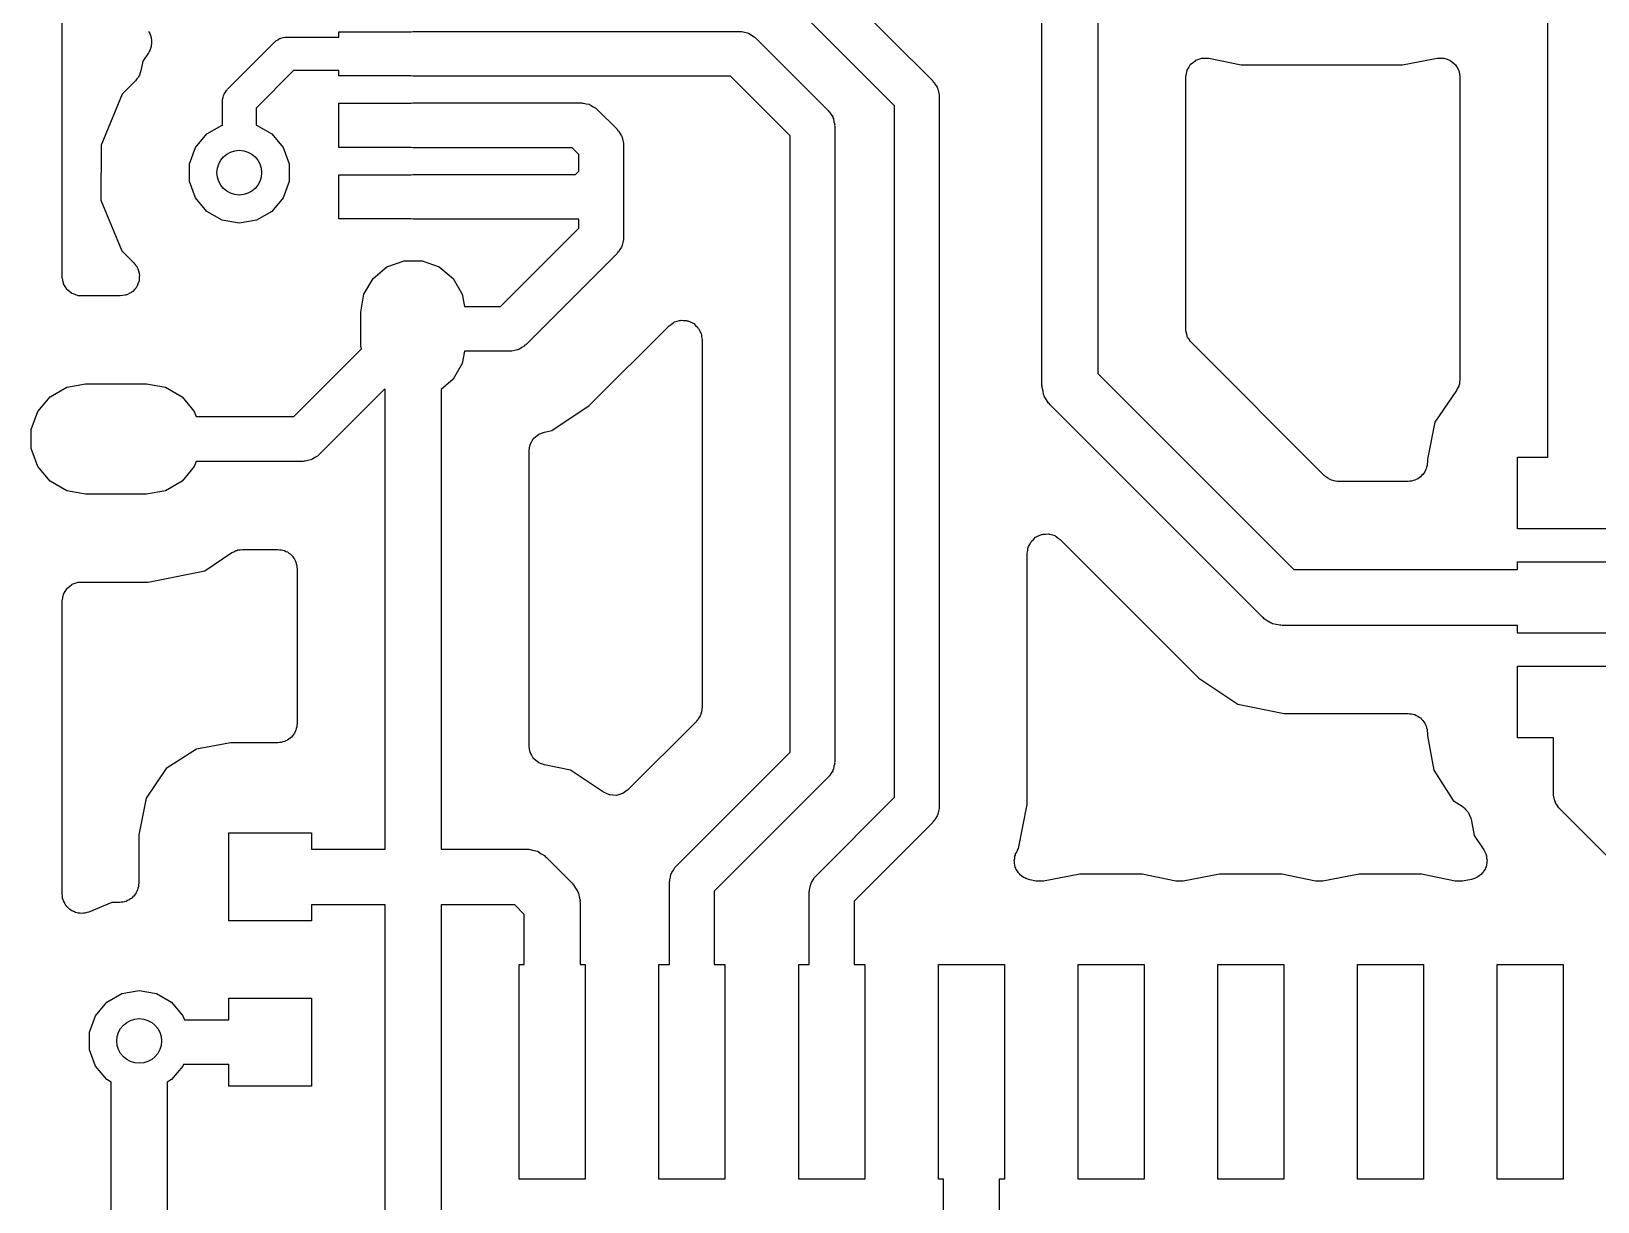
# Model space of a CAD drawing. Extents: x 91.5 to 190, y -113.6 to -60.2.
# Drawn here: x 91.51 to 105.75, y -85.29 to -74.66 of the extents above; entities that cross this region are included whole.
import ezdxf

# ---------------------------------------------------------------- set-up
doc = ezdxf.new("R2010")
doc.units = 0
doc.header["$MEASUREMENT"] = 0
doc.layers.add('BLACK', color=7, linetype='CONTINUOUS')

msp = doc.modelspace()

# ---------------------------------------------------------------- linework, layer by layer
at = {"layer": 'Black'}
for p, q in [((91.79, -76.8855), (91.79, -74.0026)), ((98.6637, -74.0663), (99.7037, -75.1063)), ((100.696, -77.87), (100.696, -74.14)), ((101.204, -74.14), (101.204, -77.7648)), ((105.296, -78.525), (105.296, -74.14)), ((99.3568, -75.3342), (98.4358, -74.4132)), ((92.5747, -74.6549), (92.5793, -74.6655)), ((92.5793, -74.6655), (92.5861, -74.6748)), ((92.5861, -74.6748), (92.5915, -74.6932)), ((92.5915, -74.6932), (92.5992, -74.7107)), ((92.5992, -74.7107), (92.6, -74.7223)), ((92.6, -74.7223), (92.6032, -74.7333)), ((92.6032, -74.7333), (92.6019, -74.7524)), ((93.7222, -74.7522), (93.7277, -74.7484)), ((93.7277, -74.7484), (93.732, -74.7433)), ((93.732, -74.7433), (93.7493, -74.7333)), ((93.7493, -74.7333), (93.7656, -74.7219)), ((93.7656, -74.7219), (93.7721, -74.7201)), ((93.7721, -74.7201), (93.7779, -74.7168)), ((93.7779, -74.7168), (93.7975, -74.7133)), ((93.7975, -74.7133), (93.8167, -74.7082)), ((93.8167, -74.7082), (93.8234, -74.7088)), ((93.8234, -74.7088), (93.83, -74.7076)), ((93.83, -74.7076), (94.305, -74.7076)), ((94.305, -74.7076), (94.305, -74.66)), ((94.305, -74.66), (94.9619, -74.66)), ((94.9619, -74.66), (94.98, -74.6568)), ((94.98, -74.6568), (97.95, -74.6568)), ((97.95, -74.6568), (97.9588, -74.6584)), ((97.9588, -74.6584), (97.9677, -74.6576)), ((97.9677, -74.6576), (97.9933, -74.6644)), ((97.9933, -74.6644), (98.0195, -74.6691)), ((98.0195, -74.6691), (98.0272, -74.6735)), ((98.0272, -74.6735), (98.0359, -74.6758)), ((98.0359, -74.6758), (98.0576, -74.6911)), ((98.0576, -74.6911), (98.0806, -74.7043)), ((98.0806, -74.7043), (98.0864, -74.7112)), ((98.0864, -74.7112), (98.0937, -74.7163)), ((98.0937, -74.7163), (98.7537, -75.3763)), ((92.5747, -74.85), (92.5233, -74.9268)), ((92.5793, -74.8394), (92.5747, -74.85)), ((92.5861, -74.8301), (92.5793, -74.8394)), ((92.5915, -74.8117), (92.5861, -74.8301)), ((92.5992, -74.7942), (92.5915, -74.8117)), ((92.6, -74.7826), (92.5992, -74.7942)), ((92.6032, -74.7716), (92.6, -74.7826)), ((92.6019, -74.7524), (92.6032, -74.7716)), ((93.2922, -75.1822), (93.7222, -74.7522)), ((92.4982, -75.0339), (92.4928, -75.0543)), ((92.5059, -75.0142), (92.4982, -75.0339)), ((92.5233, -74.9268), (92.5059, -75.0142)), ((93.8931, -75.0124), (93.5524, -75.3531)), ((94.305, -75.0124), (93.8931, -75.0124)), ((94.305, -75.06), (94.305, -75.0124)), ((102.01, -75.0396), (102.015, -75.0117)), ((102.015, -75.0117), (102.016, -75.0098)), ((102.016, -75.0076), (102.031, -74.9834)), ((102.016, -75.0098), (102.016, -75.0076)), ((102.031, -74.9834), (102.045, -74.9589)), ((102.045, -74.9589), (102.047, -74.9575)), ((102.047, -74.9575), (102.048, -74.9556)), ((102.048, -74.9556), (102.07, -74.9379)), ((102.07, -74.9379), (102.092, -74.9197)), ((102.092, -74.9197), (102.094, -74.919)), ((102.094, -74.919), (102.096, -74.9176)), ((102.096, -74.9176), (102.122, -74.9086)), ((102.122, -74.9086), (102.149, -74.8989)), ((102.149, -74.8989), (102.151, -74.8989)), ((102.151, -74.8989), (102.153, -74.8982)), ((102.153, -74.8982), (102.182, -74.8989)), ((102.182, -74.8989), (102.21, -74.8989)), ((102.21, -74.8989), (102.212, -74.8997)), ((102.212, -74.8997), (102.214, -74.8997)), ((102.214, -74.8997), (102.508, -74.9591)), ((102.508, -74.9591), (103.974, -74.9591)), ((103.974, -74.9591), (104.288, -74.8999)), ((104.288, -74.8999), (104.289, -74.8999)), ((104.289, -74.8999), (104.29, -74.8996)), ((104.29, -74.8996), (104.32, -74.8996)), ((104.32, -74.8996), (104.349, -74.8993)), ((104.349, -74.8993), (104.35, -74.8996)), ((104.35, -74.8996), (104.351, -74.8996)), ((104.351, -74.8996), (104.379, -74.9097)), ((104.379, -74.9097), (104.407, -74.9194)), ((104.407, -74.9194), (104.407, -74.9201)), ((104.407, -74.9201), (104.408, -74.9204)), ((104.408, -74.9204), (104.431, -74.9394)), ((104.431, -74.9394), (104.454, -74.9581)), ((104.454, -74.9581), (104.454, -74.959)), ((104.454, -74.959), (104.455, -74.9596)), ((104.455, -74.9596), (104.47, -74.9851)), ((104.47, -74.9851), (104.485, -75.0105)), ((104.485, -75.0105), (104.485, -75.0115)), ((104.485, -75.0115), (104.485, -75.0124)), ((104.485, -75.0124), (104.491, -75.0414)), ((92.4578, -75.1042), (92.3348, -75.2269)), ((92.4699, -75.0869), (92.4578, -75.1042)), ((92.4838, -75.071), (92.4699, -75.0869)), ((92.4873, -75.0621), (92.4838, -75.071)), ((92.4928, -75.0543), (92.4873, -75.0621)), ((94.9619, -75.06), (94.305, -75.06)), ((94.98, -75.0632), (94.9619, -75.06)), ((97.8658, -75.0632), (94.98, -75.0632)), ((98.4068, -75.6042), (97.8658, -75.0632)), ((99.7037, -75.1063), (99.7088, -75.1136)), ((99.7088, -75.1136), (99.7157, -75.1194)), ((99.7157, -75.1194), (99.7289, -75.1424)), ((99.7289, -75.1424), (99.7442, -75.1641)), ((99.7442, -75.1641), (99.7465, -75.1728)), ((99.7465, -75.1728), (99.7509, -75.1805)), ((102.004, -75.0673), (102.01, -75.0396)), ((102.004, -75.0695), (102.004, -75.0673)), ((102.004, -75.0717), (102.004, -75.0695)), ((102.004, -77.3607), (102.004, -75.0717)), ((104.491, -75.0414), (104.496, -75.0704)), ((104.496, -75.0704), (104.496, -75.0714)), ((104.496, -75.0714), (104.496, -75.0724)), ((104.496, -75.0724), (104.496, -77.8208)), ((92.3348, -75.2269), (92.143, -75.6888)), ((93.2476, -75.29), (93.2488, -75.2834)), ((93.2476, -75.5079), (93.2476, -75.29)), ((93.2482, -75.2767), (93.2533, -75.2575)), ((93.2488, -75.2834), (93.2482, -75.2767)), ((93.2533, -75.2575), (93.2568, -75.2379)), ((93.2568, -75.2379), (93.2601, -75.2321)), ((93.2601, -75.2321), (93.2619, -75.2256)), ((93.2619, -75.2256), (93.2733, -75.2093)), ((93.2733, -75.2093), (93.2833, -75.192)), ((93.2833, -75.192), (93.2884, -75.1877)), ((93.2884, -75.1877), (93.2922, -75.1822)), ((94.305, -75.71), (94.305, -75.31)), ((94.305, -75.31), (94.9619, -75.31)), ((94.9619, -75.31), (94.98, -75.3068)), ((94.98, -75.3068), (96.51, -75.3068)), ((96.51, -75.3068), (96.5188, -75.3084)), ((96.5188, -75.3084), (96.5277, -75.3076)), ((96.5277, -75.3076), (96.5533, -75.3144)), ((96.5533, -75.3144), (96.5795, -75.3191)), ((96.5795, -75.3191), (96.5872, -75.3235)), ((99.7509, -75.1805), (99.7556, -75.2067)), ((99.7556, -75.2067), (99.7624, -75.2323)), ((99.7624, -75.2323), (99.7616, -75.2412)), ((99.7616, -75.2412), (99.7632, -75.25)), ((99.7632, -75.25), (99.7632, -81.7)), ((93.5524, -75.3531), (93.5524, -75.5079)), ((96.5872, -75.3235), (96.5959, -75.3258)), ((96.5959, -75.3258), (96.6176, -75.3411)), ((96.6176, -75.3411), (96.6406, -75.3543)), ((96.6406, -75.3543), (96.6464, -75.3612)), ((96.6464, -75.3612), (96.6537, -75.3663)), ((96.6537, -75.3663), (96.8337, -75.5463)), ((98.7537, -75.3763), (98.7588, -75.3836)), ((98.7588, -75.3836), (98.7657, -75.3894)), ((98.7657, -75.3894), (98.7789, -75.4124)), ((98.7789, -75.4124), (98.7942, -75.4341)), ((98.7942, -75.4341), (98.7965, -75.4428)), ((98.7965, -75.4428), (98.8009, -75.4505)), ((98.8009, -75.4505), (98.8056, -75.4767)), ((99.3568, -81.6158), (99.3568, -75.3342)), ((93.0025, -75.7105), (93.105, -75.5884)), ((93.105, -75.5884), (93.243, -75.5087)), ((93.243, -75.5087), (93.2476, -75.5079)), ((93.5524, -75.5079), (93.557, -75.5087)), ((93.557, -75.5087), (93.695, -75.5884)), ((93.695, -75.5884), (93.7975, -75.7105)), ((96.8337, -75.5463), (96.8388, -75.5536)), ((96.8388, -75.5536), (96.8457, -75.5594)), ((96.8457, -75.5594), (96.8589, -75.5824)), ((96.8589, -75.5824), (96.8742, -75.6041)), ((96.8742, -75.6041), (96.8765, -75.6128)), ((98.4068, -81.2058), (98.4068, -75.6042)), ((98.8056, -75.4767), (98.8124, -75.5023)), ((98.8124, -75.5023), (98.8116, -75.5112)), ((98.8116, -75.5112), (98.8132, -75.52)), ((98.8132, -75.52), (98.8132, -81.29)), ((92.143, -75.6888), (92.1426, -76.189)), ((92.948, -75.8603), (93.0025, -75.7105)), ((93.7975, -75.7105), (93.852, -75.8603)), ((94.9619, -75.71), (94.305, -75.71)), ((94.98, -75.7132), (94.9619, -75.71)), ((96.4258, -75.7132), (94.98, -75.7132)), ((96.4868, -75.7742), (96.4258, -75.7132)), ((96.8765, -75.6128), (96.8809, -75.6205)), ((96.8809, -75.6205), (96.8856, -75.6467)), ((96.8856, -75.6467), (96.8924, -75.6723)), ((96.8924, -75.6723), (96.8916, -75.6812)), ((96.8916, -75.6812), (96.8932, -75.69)), ((96.8932, -75.69), (96.8932, -76.53)), ((92.948, -76.0197), (92.948, -75.8603)), ((93.852, -75.8603), (93.852, -76.0197)), ((96.4868, -75.9258), (96.4868, -75.7742)), ((93.0025, -76.1695), (92.948, -76.0197)), ((93.852, -76.0197), (93.7975, -76.1695)), ((94.305, -76.36), (94.305, -75.96)), ((94.305, -75.96), (94.9619, -75.96)), ((94.9619, -75.96), (94.98, -75.9568)), ((94.98, -75.9568), (96.4558, -75.9568)), ((96.4558, -75.9568), (96.4868, -75.9258)), ((93.105, -76.2916), (93.0025, -76.1695)), ((93.7975, -76.1695), (93.695, -76.2916)), ((92.1426, -76.189), (92.3336, -76.6512)), ((93.243, -76.3713), (93.105, -76.2916)), ((93.695, -76.2916), (93.557, -76.3713)), ((93.4, -76.3989), (93.243, -76.3713)), ((93.557, -76.3713), (93.4, -76.3989)), ((94.9619, -76.36), (94.305, -76.36)), ((94.98, -76.3632), (94.9619, -76.36)), ((96.4868, -76.3632), (94.98, -76.3632)), ((95.7758, -77.1568), (96.4868, -76.4458)), ((96.4868, -76.4458), (96.4868, -76.3632)), ((96.8809, -76.5995), (96.8765, -76.6072)), ((96.8856, -76.5733), (96.8809, -76.5995)), ((96.8924, -76.5477), (96.8856, -76.5733)), ((96.8932, -76.53), (96.8916, -76.5388)), ((96.8916, -76.5388), (96.8924, -76.5477)), ((92.3336, -76.6512), (92.4427, -76.7605)), ((94.7425, -76.7963), (94.8975, -76.7398)), ((94.8975, -76.7398), (95.0625, -76.7398)), ((95.0625, -76.7398), (95.2175, -76.7963)), ((96.8337, -76.6737), (96.0037, -77.5037)), ((96.8388, -76.6664), (96.8337, -76.6737)), ((96.8457, -76.6606), (96.8388, -76.6664)), ((96.8589, -76.6376), (96.8457, -76.6606)), ((96.8742, -76.6159), (96.8589, -76.6376)), ((96.8765, -76.6072), (96.8742, -76.6159)), ((91.7903, -76.8875), (91.79, -76.8855)), ((91.79, -76.8894), (91.7903, -76.8875)), ((92.4427, -76.7605), (92.4558, -76.7792)), ((92.4558, -76.7792), (92.4705, -76.7968)), ((92.4705, -76.7968), (92.4731, -76.8041)), ((92.4731, -76.8041), (92.4776, -76.8105)), ((92.4776, -76.8105), (92.4835, -76.8326)), ((92.4835, -76.8326), (92.4913, -76.854)), ((92.4913, -76.854), (92.4913, -76.8618)), ((92.4913, -76.8618), (92.4933, -76.8694)), ((92.4933, -76.8694), (92.4913, -76.8921)), ((94.6161, -76.9023), (94.7425, -76.7963)), ((95.2175, -76.7963), (95.3439, -76.9023)), ((91.7956, -76.9174), (91.79, -76.8894)), ((91.8006, -76.9456), (91.7956, -76.9174)), ((91.8016, -76.9472), (91.8006, -76.9456)), ((91.8019, -76.9492), (91.8016, -76.9472)), ((91.8168, -76.9736), (91.8019, -76.9492)), ((91.8311, -76.9983), (91.8168, -76.9736)), ((91.8326, -76.9996), (91.8311, -76.9983)), ((91.8336, -77.0013), (91.8326, -76.9996)), ((91.8559, -77.0192), (91.8336, -77.0013)), ((91.8777, -77.0375), (91.8559, -77.0192)), ((92.419, -77.0283), (92.3983, -77.038)), ((92.4245, -77.0228), (92.419, -77.0283)), ((92.4313, -77.0189), (92.4245, -77.0228)), ((92.446, -77.0014), (92.4313, -77.0189)), ((92.4621, -76.9853), (92.446, -77.0014)), ((92.4655, -76.9782), (92.4621, -76.9853)), ((92.4705, -76.9723), (92.4655, -76.9782)), ((92.4783, -76.9508), (92.4705, -76.9723)), ((92.488, -76.9301), (92.4783, -76.9508)), ((92.4886, -76.9223), (92.488, -76.9301)), ((92.4913, -76.915), (92.4886, -76.9223)), ((92.4913, -76.8921), (92.4913, -76.915)), ((94.5336, -77.0452), (94.6161, -76.9023)), ((95.3439, -76.9023), (95.4264, -77.0452)), ((91.8796, -77.0382), (91.8777, -77.0375)), ((91.8811, -77.0394), (91.8796, -77.0382)), ((91.9082, -77.0486), (91.8811, -77.0394)), ((91.935, -77.0584), (91.9082, -77.0486)), ((91.937, -77.0584), (91.935, -77.0584)), ((91.9388, -77.059), (91.937, -77.0584)), ((91.9621, -77.0585), (91.9388, -77.059)), ((91.9707, -77.06), (91.9621, -77.0585)), ((92.3185, -77.06), (91.9707, -77.06)), ((92.341, -77.056), (92.3185, -77.06)), ((92.3637, -77.0541), (92.341, -77.056)), ((92.3708, -77.0508), (92.3637, -77.0541)), ((92.3785, -77.0494), (92.3708, -77.0508)), ((92.3983, -77.038), (92.3785, -77.0494)), ((94.505, -77.2076), (94.5336, -77.0452)), ((95.4264, -77.0452), (95.446, -77.1568)), ((95.446, -77.1568), (95.7758, -77.1568)), ((94.505, -77.5124), (94.505, -77.2076)), ((97.326, -77.3184), (97.3435, -77.3036)), ((97.3435, -77.3036), (97.3508, -77.301)), ((97.3508, -77.301), (97.3571, -77.2966)), ((97.3571, -77.2966), (97.3793, -77.2906)), ((97.3793, -77.2906), (97.4008, -77.2828)), ((97.4008, -77.2828), (97.4085, -77.2828)), ((97.4085, -77.2828), (97.416, -77.2808)), ((97.416, -77.2808), (97.4388, -77.2828)), ((97.4388, -77.2828), (97.4618, -77.2828)), ((97.4618, -77.2828), (97.469, -77.2854)), ((97.469, -77.2854), (97.4767, -77.2861)), ((97.4767, -77.2861), (97.4975, -77.2958)), ((97.4975, -77.2958), (97.519, -77.3036)), ((97.519, -77.3036), (97.525, -77.3086)), ((97.525, -77.3086), (97.532, -77.3119)), ((97.532, -77.3119), (97.5482, -77.3281)), ((96.5816, -78.0571), (97.3072, -77.3315)), ((97.3072, -77.3315), (97.326, -77.3184)), ((97.5482, -77.3281), (97.5657, -77.3428)), ((97.5657, -77.3428), (97.5696, -77.3495)), ((97.5696, -77.3495), (97.5751, -77.355)), ((97.5751, -77.355), (97.5847, -77.3757)), ((97.5847, -77.3757), (97.5962, -77.3956)), ((97.5962, -77.3956), (97.5976, -77.4032)), ((97.5976, -77.4032), (97.6008, -77.4102)), ((97.6008, -77.4102), (97.6028, -77.433)), ((97.6028, -77.433), (97.6068, -77.4556)), ((97.6068, -77.4556), (97.6068, -80.8018)), ((102.005, -77.3683), (102.004, -77.3607)), ((102.005, -77.376), (102.005, -77.3683)), ((102.011, -77.3982), (102.005, -77.376)), ((102.015, -77.4207), (102.011, -77.3982)), ((102.018, -77.4274), (102.015, -77.4207)), ((102.02, -77.4349), (102.018, -77.4274)), ((102.034, -77.4537), (102.02, -77.4349)), ((102.045, -77.4735), (102.034, -77.4537)), ((93.8958, -78.1568), (94.5103, -77.5423)), ((94.5103, -77.5423), (94.505, -77.5124)), ((95.446, -77.5632), (95.4264, -77.6748)), ((95.86, -77.5632), (95.446, -77.5632)), ((95.8688, -77.5616), (95.86, -77.5632)), ((95.8777, -77.5624), (95.8688, -77.5616)), ((95.9033, -77.5556), (95.8777, -77.5624)), ((95.9295, -77.5509), (95.9033, -77.5556)), ((95.9372, -77.5465), (95.9295, -77.5509)), ((95.9459, -77.5442), (95.9372, -77.5465)), ((95.9676, -77.5289), (95.9459, -77.5442)), ((95.9906, -77.5157), (95.9676, -77.5289)), ((95.9964, -77.5088), (95.9906, -77.5157)), ((96.0037, -77.5037), (95.9964, -77.5088)), ((102.051, -77.4785), (102.045, -77.4735)), ((102.055, -77.4848), (102.051, -77.4785)), ((103.265, -78.6946), (102.055, -77.4848)), ((95.4264, -77.6748), (95.3439, -77.8177)), ((91.831, -77.8902), (92.002, -77.86)), ((92.002, -77.86), (92.558, -77.86)), ((92.558, -77.86), (92.729, -77.8902)), ((95.3439, -77.8177), (95.234, -77.9099)), ((100.698, -77.881), (100.696, -77.87)), ((100.697, -77.8921), (100.698, -77.881)), ((101.204, -77.7648), (102.985, -79.546)), ((104.485, -77.8808), (104.474, -77.8998)), ((104.487, -77.8722), (104.485, -77.8808)), ((104.491, -77.8643), (104.487, -77.8722)), ((104.492, -77.8424), (104.491, -77.8643)), ((104.496, -77.8208), (104.492, -77.8424)), ((91.569, -78.11), (91.6806, -77.977)), ((91.6806, -77.977), (91.831, -77.8902)), ((92.729, -77.8902), (92.8794, -77.977)), ((92.8794, -77.977), (92.991, -78.11)), ((94.7214, -77.906), (94.1237, -78.5037)), ((94.726, -77.9099), (94.7214, -77.906)), ((94.726, -82.086), (94.726, -77.9099)), ((95.234, -77.9099), (95.234, -82.086)), ((100.706, -77.9242), (100.697, -77.8921)), ((100.711, -77.9569), (100.706, -77.9242)), ((100.717, -77.9666), (100.711, -77.9569)), ((100.72, -77.9773), (100.717, -77.9666)), ((100.739, -78.0045), (100.72, -77.9773)), ((100.755, -78.0333), (100.739, -78.0045)), ((104.465, -77.9198), (104.269, -78.2077)), ((104.474, -77.8998), (104.465, -77.9198)), ((91.5096, -78.2732), (91.569, -78.11)), ((92.991, -78.11), (93.008, -78.1568)), ((93.008, -78.1568), (93.25, -78.1568)), ((93.25, -78.1568), (93.77, -78.1568)), ((93.77, -78.1568), (93.8958, -78.1568)), ((96.2426, -78.2837), (96.5816, -78.0571)), ((100.764, -78.0405), (100.755, -78.0333)), ((100.77, -78.0496), (100.764, -78.0405)), ((102.7, -79.9796), (100.77, -78.0496)), ((91.5096, -78.4468), (91.5096, -78.2732)), ((96.1217, -78.3172), (96.1486, -78.3074)), ((96.1486, -78.3074), (96.1753, -78.2971)), ((96.1753, -78.2971), (96.2426, -78.2837)), ((104.269, -78.2077), (104.201, -78.5426)), ((91.569, -78.61), (91.5096, -78.4468)), ((96.034, -78.4692), (96.039, -78.441)), ((96.039, -78.441), (96.0433, -78.4128)), ((96.0433, -78.4128), (96.0442, -78.4111)), ((96.0442, -78.4111), (96.0446, -78.4092)), ((96.0446, -78.4092), (96.0589, -78.3844)), ((96.0589, -78.3844), (96.0726, -78.3593)), ((96.0726, -78.3593), (96.0741, -78.3581)), ((96.0741, -78.3581), (96.0751, -78.3564)), ((96.0751, -78.3564), (96.097, -78.338)), ((96.097, -78.338), (96.1185, -78.3191)), ((96.1185, -78.3191), (96.1203, -78.3184)), ((96.1203, -78.3184), (96.1217, -78.3172)), ((93.008, -78.5632), (92.991, -78.61)), ((93.25, -78.5632), (93.008, -78.5632)), ((93.77, -78.5632), (93.25, -78.5632)), ((93.98, -78.5632), (93.77, -78.5632)), ((93.9888, -78.5616), (93.98, -78.5632)), ((93.9977, -78.5624), (93.9888, -78.5616)), ((94.0233, -78.5556), (93.9977, -78.5624)), ((94.0495, -78.5509), (94.0233, -78.5556)), ((94.0572, -78.5465), (94.0495, -78.5509)), ((94.0659, -78.5442), (94.0572, -78.5465)), ((94.0876, -78.5289), (94.0659, -78.5442)), ((94.1106, -78.5157), (94.0876, -78.5289)), ((94.1164, -78.5088), (94.1106, -78.5157)), ((94.1237, -78.5037), (94.1164, -78.5088)), ((96.034, -81.1502), (96.034, -78.4692)), ((104.201, -78.5705), (104.198, -78.5856)), ((104.198, -78.5856), (104.198, -78.601)), ((104.201, -78.5426), (104.201, -78.5705)), ((105.02, -79.175), (105.02, -78.525)), ((105.02, -78.525), (105.296, -78.525)), ((91.6806, -78.743), (91.569, -78.61)), ((92.991, -78.61), (92.8794, -78.743)), ((103.272, -78.699), (103.265, -78.6946)), ((103.276, -78.7049), (103.272, -78.699)), ((103.296, -78.7164), (103.276, -78.7049)), ((103.315, -78.7296), (103.296, -78.7164)), ((103.323, -78.7316), (103.315, -78.7296)), ((103.329, -78.7354), (103.323, -78.7316)), ((103.352, -78.7394), (103.329, -78.7354)), ((104.07, -78.7381), (104.056, -78.7433)), ((104.085, -78.7354), (104.07, -78.7381)), ((104.099, -78.7277), (104.085, -78.7354)), ((104.113, -78.7225), (104.099, -78.7277)), ((104.125, -78.7126), (104.113, -78.7225)), ((104.138, -78.7049), (104.125, -78.7126)), ((104.148, -78.6932), (104.138, -78.7049)), ((104.16, -78.6833), (104.148, -78.6932)), ((104.168, -78.67), (104.16, -78.6833)), ((104.177, -78.6582), (104.168, -78.67)), ((104.183, -78.6438), (104.177, -78.6582)), ((104.19, -78.6305), (104.183, -78.6438)), ((104.193, -78.6154), (104.19, -78.6305)), ((104.198, -78.601), (104.193, -78.6154)), ((91.831, -78.8298), (91.6806, -78.743)), ((92.002, -78.86), (91.831, -78.8298)), ((92.558, -78.86), (92.002, -78.86)), ((92.729, -78.8298), (92.558, -78.86)), ((92.8794, -78.743), (92.729, -78.8298)), ((103.374, -78.7453), (103.352, -78.7394)), ((103.382, -78.7447), (103.374, -78.7453)), ((103.389, -78.746), (103.382, -78.7447)), ((104.025, -78.746), (103.389, -78.746)), ((104.041, -78.7433), (104.025, -78.746)), ((104.056, -78.7433), (104.041, -78.7433)), ((100.585, -79.3176), (100.595, -79.2968)), ((100.595, -79.2968), (100.6, -79.2914)), ((100.6, -79.2914), (100.604, -79.2847)), ((100.604, -79.2847), (100.622, -79.2699)), ((100.622, -79.2699), (100.638, -79.2537)), ((100.638, -79.2537), (100.645, -79.2505)), ((100.645, -79.2505), (100.651, -79.2455)), ((100.651, -79.2455), (100.672, -79.2376)), ((100.672, -79.2376), (100.693, -79.228)), ((100.693, -79.228), (100.701, -79.2273)), ((100.701, -79.2273), (100.708, -79.2246)), ((100.708, -79.2246), (100.731, -79.2246)), ((100.731, -79.2246), (100.754, -79.2226)), ((100.754, -79.2226), (100.761, -79.2246)), ((100.761, -79.2246), (100.769, -79.2246)), ((100.769, -79.2246), (100.791, -79.2325)), ((100.791, -79.2325), (100.813, -79.2384)), ((100.813, -79.2384), (100.819, -79.2428)), ((100.819, -79.2428), (100.826, -79.2455)), ((100.826, -79.2455), (100.844, -79.2602)), ((100.844, -79.2602), (100.863, -79.2734)), ((100.863, -79.2734), (102.122, -80.5331)), ((106.08, -79.175), (105.02, -79.175)), ((93.0855, -79.5579), (93.3325, -79.3928)), ((93.3325, -79.3928), (93.3518, -79.3843)), ((93.3518, -79.3843), (93.37, -79.3738)), ((93.37, -79.3738), (93.3795, -79.3721)), ((93.3795, -79.3721), (93.3883, -79.3682)), ((93.3883, -79.3682), (93.4093, -79.3669)), ((93.4093, -79.3669), (93.43, -79.3632)), ((93.43, -79.3632), (93.7505, -79.3632)), ((93.7505, -79.3632), (93.7656, -79.3659)), ((93.7656, -79.3659), (93.781, -79.3659)), ((93.781, -79.3659), (93.7954, -79.3711)), ((93.7954, -79.3711), (93.8105, -79.3738)), ((93.8105, -79.3738), (93.8238, -79.3815)), ((93.8238, -79.3815), (93.8383, -79.3867)), ((93.8383, -79.3867), (93.85, -79.3966)), ((93.85, -79.3966), (93.8633, -79.4043)), ((93.8633, -79.4043), (93.8732, -79.416)), ((93.8732, -79.416), (93.8849, -79.4259)), ((93.8849, -79.4259), (93.8926, -79.4392)), ((93.8926, -79.4392), (93.9025, -79.4509)), ((100.563, -79.3975), (100.567, -79.3749)), ((100.563, -81.6827), (100.563, -79.3975)), ((100.567, -79.3749), (100.569, -79.3521)), ((100.569, -79.3521), (100.572, -79.3451)), ((100.572, -79.3451), (100.574, -79.3375)), ((100.574, -79.3375), (100.585, -79.3176)), ((92.572, -79.66), (93.0855, -79.5579)), ((93.9025, -79.4509), (93.9077, -79.4654)), ((93.9077, -79.4654), (93.9154, -79.4787)), ((93.9154, -79.4787), (93.9181, -79.4938)), ((93.9181, -79.4938), (93.9233, -79.5082)), ((93.9233, -79.5082), (93.9233, -79.5236)), ((93.9233, -79.5236), (93.926, -79.5387)), ((93.926, -79.5387), (93.926, -80.9454)), ((102.985, -79.546), (105.02, -79.546)), ((105.02, -79.546), (105.02, -79.475)), ((105.02, -79.475), (106.08, -79.475)), ((91.8168, -79.7464), (91.8311, -79.7217)), ((91.8311, -79.7217), (91.8326, -79.7204)), ((91.8326, -79.7204), (91.8336, -79.7187)), ((91.8336, -79.7187), (91.8559, -79.7008)), ((91.8559, -79.7008), (91.8777, -79.6825)), ((91.8777, -79.6825), (91.8796, -79.6818)), ((91.8796, -79.6818), (91.8811, -79.6806)), ((91.8811, -79.6806), (91.9082, -79.6714)), ((91.9082, -79.6714), (91.935, -79.6616)), ((91.935, -79.6616), (91.937, -79.6616)), ((91.937, -79.6616), (91.9388, -79.661)), ((91.9388, -79.661), (91.9621, -79.6615)), ((91.9621, -79.6615), (91.9707, -79.66)), ((91.9707, -79.66), (92.572, -79.66)), ((91.79, -79.8306), (91.7956, -79.8026)), ((91.7903, -79.8325), (91.79, -79.8306)), ((91.79, -79.8345), (91.7903, -79.8325)), ((91.79, -82.4965), (91.79, -79.8345)), ((91.7956, -79.8026), (91.8006, -79.7744)), ((91.8006, -79.7744), (91.8016, -79.7728)), ((91.8016, -79.7728), (91.8019, -79.7708)), ((91.8019, -79.7708), (91.8168, -79.7464)), ((102.71, -79.986), (102.7, -79.9796)), ((102.717, -79.9946), (102.71, -79.986)), ((102.745, -80.0112), (102.717, -79.9946)), ((102.773, -80.0302), (102.745, -80.0112)), ((102.783, -80.0331), (102.773, -80.0302)), ((102.793, -80.0387), (102.783, -80.0331)), ((102.826, -80.0444), (102.793, -80.0387)), ((102.858, -80.053), (102.826, -80.0444)), ((102.869, -80.0521), (102.858, -80.053)), ((102.88, -80.054), (102.869, -80.0521)), ((105.02, -80.054), (102.88, -80.054)), ((105.02, -80.125), (105.02, -80.054)), ((106.08, -80.125), (105.02, -80.125)), ((105.02, -81.075), (105.02, -80.425)), ((105.02, -80.425), (106.08, -80.425)), ((102.122, -80.5331), (102.478, -80.7706)), ((97.5924, -80.8685), (97.5904, -80.8759)), ((97.5962, -80.8618), (97.5924, -80.8685)), ((97.6002, -80.8392), (97.5962, -80.8618)), ((97.6061, -80.8171), (97.6002, -80.8392)), ((97.6068, -80.8018), (97.6055, -80.8094)), ((97.6055, -80.8094), (97.6061, -80.8171)), ((102.478, -80.7706), (102.897, -80.854)), ((102.897, -80.854), (104.025, -80.854)), ((104.025, -80.854), (104.041, -80.8567)), ((104.041, -80.8567), (104.056, -80.8567)), ((104.056, -80.8567), (104.07, -80.8619)), ((104.07, -80.8619), (104.085, -80.8646)), ((104.085, -80.8646), (104.099, -80.8723)), ((104.099, -80.8723), (104.113, -80.8775)), ((93.9154, -81.0054), (93.9077, -81.0187)), ((93.9181, -80.9903), (93.9154, -81.0054)), ((93.9233, -80.9759), (93.9181, -80.9903)), ((93.926, -80.9454), (93.9233, -80.9605)), ((93.9233, -80.9605), (93.9233, -80.9759)), ((97.5554, -80.9259), (96.9334, -81.5479)), ((97.5598, -80.9195), (97.5554, -80.9259)), ((97.5657, -80.9146), (97.5598, -80.9195)), ((97.5772, -80.8947), (97.5657, -80.9146)), ((97.5904, -80.8759), (97.5772, -80.8947)), ((104.113, -80.8775), (104.125, -80.8874)), ((104.125, -80.8874), (104.138, -80.8951)), ((104.138, -80.8951), (104.148, -80.9068)), ((104.148, -80.9068), (104.16, -80.9167)), ((104.16, -80.9167), (104.168, -80.93)), ((104.168, -80.93), (104.177, -80.9417)), ((104.177, -80.9417), (104.183, -80.9562)), ((104.183, -80.9562), (104.19, -80.9695)), ((104.19, -80.9695), (104.193, -80.9846)), ((104.193, -80.9846), (104.198, -80.999)), ((104.198, -80.999), (104.198, -81.0144)), ((104.198, -81.0144), (104.201, -81.0295)), ((93.3214, -81.1209), (93.0096, -81.1795)), ((93.7505, -81.1209), (93.3214, -81.1209)), ((93.7656, -81.1182), (93.7505, -81.1209)), ((93.781, -81.1182), (93.7656, -81.1182)), ((93.7954, -81.113), (93.781, -81.1182)), ((93.8105, -81.1103), (93.7954, -81.113)), ((93.8238, -81.1026), (93.8105, -81.1103)), ((93.8383, -81.0974), (93.8238, -81.1026)), ((93.85, -81.0875), (93.8383, -81.0974)), ((93.8633, -81.0798), (93.85, -81.0875)), ((93.8732, -81.0681), (93.8633, -81.0798)), ((93.8849, -81.0582), (93.8732, -81.0681)), ((93.8926, -81.0449), (93.8849, -81.0582)), ((93.9025, -81.0331), (93.8926, -81.0449)), ((93.9077, -81.0187), (93.9025, -81.0331)), ((96.039, -81.1783), (96.034, -81.1502)), ((104.201, -81.0295), (104.201, -81.0586)), ((104.201, -81.0586), (104.26, -81.3704)), ((105.347, -81.075), (105.02, -81.075)), ((105.347, -81.58), (105.347, -81.075)), ((93.0096, -81.1795), (92.7363, -81.3554)), ((96.0433, -81.2066), (96.039, -81.1783)), ((96.0442, -81.2083), (96.0433, -81.2066)), ((96.0446, -81.2102), (96.0442, -81.2083)), ((96.0589, -81.235), (96.0446, -81.2102)), ((96.0726, -81.26), (96.0589, -81.235)), ((96.0741, -81.2613), (96.0726, -81.26)), ((96.0751, -81.263), (96.0741, -81.2613)), ((96.097, -81.2814), (96.0751, -81.263)), ((96.1185, -81.3002), (96.097, -81.2814)), ((96.1203, -81.3009), (96.1185, -81.3002)), ((96.1217, -81.3022), (96.1203, -81.3009)), ((97.3713, -82.2413), (98.4068, -81.2058)), ((98.8132, -81.29), (98.8116, -81.2988)), ((98.8116, -81.2988), (98.8124, -81.3077)), ((92.7363, -81.3554), (92.5537, -81.6227)), ((96.1486, -81.3119), (96.1217, -81.3022)), ((96.1753, -81.3223), (96.1486, -81.3119)), ((96.412, -81.3694), (96.1753, -81.3223)), ((96.7118, -81.5697), (96.412, -81.3694)), ((98.7537, -81.4337), (97.7182, -82.4692)), ((98.7588, -81.4264), (98.7537, -81.4337)), ((98.7657, -81.4206), (98.7588, -81.4264)), ((98.7789, -81.3976), (98.7657, -81.4206)), ((98.7942, -81.3759), (98.7789, -81.3976)), ((98.7965, -81.3672), (98.7942, -81.3759)), ((98.8009, -81.3595), (98.7965, -81.3672)), ((98.8056, -81.3333), (98.8009, -81.3595)), ((98.8124, -81.3077), (98.8056, -81.3333)), ((104.26, -81.3704), (104.435, -81.6437)), ((96.738, -81.5812), (96.7118, -81.5697)), ((96.7639, -81.5933), (96.738, -81.5812)), ((96.8835, -81.5828), (96.8558, -81.5902)), ((96.885, -81.5817), (96.8835, -81.5828)), ((96.8869, -81.5812), (96.885, -81.5817)), ((96.91, -81.5643), (96.8869, -81.5812)), ((96.9334, -81.5479), (96.91, -81.5643)), ((105.348, -81.5888), (105.347, -81.58)), ((92.5537, -81.6227), (92.4859, -81.9576)), ((96.7658, -81.5935), (96.7639, -81.5933)), ((96.7676, -81.5942), (96.7658, -81.5935)), ((96.7961, -81.5961), (96.7676, -81.5942)), ((96.8246, -81.5986), (96.7961, -81.5961)), ((96.8265, -81.5981), (96.8246, -81.5986)), ((96.8284, -81.5982), (96.8265, -81.5981)), ((96.8558, -81.5902), (96.8284, -81.5982)), ((98.6413, -82.3313), (99.3568, -81.6158)), ((99.7624, -81.7177), (99.7556, -81.7434)), ((99.7632, -81.7), (99.7616, -81.7088)), ((99.7616, -81.7088), (99.7624, -81.7177)), ((100.484, -82.0826), (100.563, -81.6827)), ((104.435, -81.6437), (104.524, -81.7041)), ((104.524, -81.7041), (104.529, -81.7088)), ((104.529, -81.7088), (104.535, -81.7121)), ((104.535, -81.7121), (104.55, -81.73)), ((105.348, -81.5977), (105.348, -81.5888)), ((105.354, -81.6233), (105.348, -81.5977)), ((105.359, -81.6495), (105.354, -81.6233)), ((105.364, -81.6572), (105.359, -81.6495)), ((105.366, -81.6659), (105.364, -81.6572)), ((105.381, -81.6876), (105.366, -81.6659)), ((105.394, -81.7106), (105.381, -81.6876)), ((105.401, -81.7164), (105.394, -81.7106)), ((105.406, -81.7237), (105.401, -81.7164)), ((105.876, -82.1937), (105.406, -81.7237)), ((99.7037, -81.8437), (98.9882, -82.5592)), ((99.7088, -81.8364), (99.7037, -81.8437)), ((99.7157, -81.8306), (99.7088, -81.8364)), ((99.7289, -81.8076), (99.7157, -81.8306)), ((99.7442, -81.7859), (99.7289, -81.8076)), ((99.7465, -81.7772), (99.7442, -81.7859)), ((99.7509, -81.7695), (99.7465, -81.7772)), ((99.7556, -81.7434), (99.7509, -81.7695)), ((104.55, -81.73), (104.567, -81.7467)), ((104.567, -81.7467), (104.57, -81.7528)), ((104.57, -81.7528), (104.575, -81.7579)), ((104.575, -81.7579), (104.583, -81.7801)), ((104.583, -81.7801), (104.594, -81.8016)), ((104.594, -81.8016), (104.594, -81.8084)), ((104.594, -81.8084), (104.597, -81.8147)), ((104.597, -81.8147), (104.626, -81.9626)), ((92.4859, -81.9576), (92.4859, -82.3971)), ((93.305, -82.74), (93.305, -81.94)), ((93.305, -81.94), (94.055, -81.94)), ((94.055, -81.94), (94.055, -82.086)), ((104.626, -81.9626), (104.714, -82.0932)), ((94.055, -82.086), (94.726, -82.086)), ((95.234, -82.086), (96.01, -82.086)), ((96.01, -82.086), (96.021, -82.0879)), ((96.021, -82.0879), (96.0321, -82.087)), ((96.0321, -82.087), (96.0642, -82.0956)), ((96.0642, -82.0956), (96.0969, -82.1013)), ((96.0969, -82.1013), (96.1066, -82.1069)), ((96.1066, -82.1069), (96.1173, -82.1098)), ((96.1173, -82.1098), (96.1445, -82.1288)), ((96.1445, -82.1288), (96.1733, -82.1454)), ((96.1733, -82.1454), (96.1805, -82.154)), ((96.1805, -82.154), (96.1896, -82.1604)), ((100.449, -82.1712), (100.45, -82.1524)), ((100.45, -82.1524), (100.455, -82.1415)), ((100.455, -82.1415), (100.457, -82.1299)), ((100.457, -82.1299), (100.467, -82.1138)), ((100.467, -82.1138), (100.474, -82.0966)), ((100.474, -82.0966), (100.484, -82.0826)), ((104.714, -82.0932), (104.722, -82.1115)), ((104.722, -82.1115), (104.732, -82.1288)), ((104.732, -82.1288), (104.734, -82.1392)), ((104.734, -82.1392), (104.738, -82.149)), ((104.738, -82.149), (104.739, -82.169)), ((96.1896, -82.1604), (96.4246, -82.3954)), ((97.3308, -82.2991), (97.3461, -82.2774)), ((97.3461, -82.2774), (97.3593, -82.2544)), ((97.3593, -82.2544), (97.3662, -82.2486)), ((97.3662, -82.2486), (97.3713, -82.2413)), ((100.445, -82.1897), (100.449, -82.1712)), ((100.447, -82.2014), (100.445, -82.1897)), ((100.446, -82.2132), (100.447, -82.2014)), ((100.451, -82.2313), (100.446, -82.2132)), ((100.454, -82.2499), (100.451, -82.2313)), ((100.46, -82.2603), (100.454, -82.2499)), ((100.463, -82.2717), (100.46, -82.2603)), ((100.474, -82.2869), (100.463, -82.2717)), ((100.483, -82.3035), (100.474, -82.2869)), ((104.713, -82.2845), (104.703, -82.3019)), ((104.725, -82.2683), (104.713, -82.2845)), ((104.728, -82.2581), (104.725, -82.2683)), ((104.733, -82.2488), (104.728, -82.2581)), ((104.737, -82.229), (104.733, -82.2488)), ((104.742, -82.2098), (104.737, -82.229)), ((104.739, -82.169), (104.743, -82.1887)), ((104.743, -82.1887), (104.741, -82.1992)), ((104.741, -82.1992), (104.742, -82.2098)), ((92.4832, -82.4278), (92.478, -82.4421)), ((92.4859, -82.3971), (92.4832, -82.4123)), ((92.4832, -82.4123), (92.4832, -82.4278)), ((96.4246, -82.3954), (96.431, -82.4045)), ((96.431, -82.4045), (96.4396, -82.4117)), ((96.4396, -82.4117), (96.4562, -82.4405)), ((96.4562, -82.4405), (96.4752, -82.4677)), ((97.3118, -82.385), (97.3134, -82.3762)), ((97.3118, -83.135), (97.3118, -82.385)), ((97.3126, -82.3673), (97.3194, -82.3417)), ((97.3134, -82.3762), (97.3126, -82.3673)), ((97.3194, -82.3417), (97.3241, -82.3155)), ((97.3241, -82.3155), (97.3285, -82.3078)), ((97.3285, -82.3078), (97.3308, -82.2991)), ((98.5826, -82.4573), (98.5894, -82.4317)), ((98.5894, -82.4317), (98.5941, -82.4055)), ((98.5941, -82.4055), (98.5985, -82.3978)), ((98.5985, -82.3978), (98.6008, -82.3891)), ((98.6008, -82.3891), (98.6161, -82.3674)), ((98.6161, -82.3674), (98.6293, -82.3444)), ((98.6293, -82.3444), (98.6362, -82.3386)), ((98.6362, -82.3386), (98.6413, -82.3313)), ((100.492, -82.3113), (100.483, -82.3035)), ((100.499, -82.3209), (100.492, -82.3113)), ((100.515, -82.3313), (100.499, -82.3209)), ((100.529, -82.3438), (100.515, -82.3313)), ((100.54, -82.3482), (100.529, -82.3438)), ((100.55, -82.3547), (100.54, -82.3482)), ((100.568, -82.3592), (100.55, -82.3547)), ((100.585, -82.3661), (100.568, -82.3592)), ((100.643, -82.3777), (100.585, -82.3661)), ((100.646, -82.3778), (100.643, -82.3777)), ((100.649, -82.3789), (100.646, -82.3778)), ((100.677, -82.3786), (100.649, -82.3789)), ((100.704, -82.3793), (100.677, -82.3786)), ((100.707, -82.3782), (100.704, -82.3793)), ((100.71, -82.3782), (100.707, -82.3782)), ((101.041, -82.3159), (100.71, -82.3782)), ((101.607, -82.3159), (101.041, -82.3159)), ((101.913, -82.3777), (101.607, -82.3159)), ((101.916, -82.3778), (101.913, -82.3777)), ((101.919, -82.3789), (101.916, -82.3778)), ((101.947, -82.3786), (101.919, -82.3789)), ((101.974, -82.3793), (101.947, -82.3786)), ((101.977, -82.3782), (101.974, -82.3793)), ((101.98, -82.3782), (101.977, -82.3782)), ((102.311, -82.3159), (101.98, -82.3782)), ((102.877, -82.3159), (102.311, -82.3159)), ((103.183, -82.3777), (102.877, -82.3159)), ((103.186, -82.3778), (103.183, -82.3777)), ((103.189, -82.3789), (103.186, -82.3778)), ((103.217, -82.3786), (103.189, -82.3789)), ((103.244, -82.3793), (103.217, -82.3786)), ((103.247, -82.3782), (103.244, -82.3793)), ((103.25, -82.3782), (103.247, -82.3782)), ((103.581, -82.3159), (103.25, -82.3782)), ((104.147, -82.3159), (103.581, -82.3159)), ((104.453, -82.3777), (104.147, -82.3159)), ((104.456, -82.3778), (104.453, -82.3777)), ((104.459, -82.3789), (104.456, -82.3778)), ((104.487, -82.3786), (104.459, -82.3789)), ((104.514, -82.3793), (104.487, -82.3786)), ((104.517, -82.3782), (104.514, -82.3793)), ((104.52, -82.3782), (104.517, -82.3782)), ((104.6, -82.3632), (104.52, -82.3782)), ((104.619, -82.3561), (104.6, -82.3632)), ((104.638, -82.3513), (104.619, -82.3561)), ((104.647, -82.3454), (104.638, -82.3513)), ((104.657, -82.3417), (104.647, -82.3454)), ((104.672, -82.3286), (104.657, -82.3417)), ((104.689, -82.3175), (104.672, -82.3286)), ((104.695, -82.3089), (104.689, -82.3175)), ((104.703, -82.3019), (104.695, -82.3089)), ((91.7933, -82.5153), (91.79, -82.4965)), ((91.7941, -82.5344), (91.7933, -82.5153)), ((91.7986, -82.5451), (91.7941, -82.5344)), ((91.8006, -82.5566), (91.7986, -82.5451)), ((91.8101, -82.5731), (91.8006, -82.5566)), ((91.8174, -82.5907), (91.8101, -82.5731)), ((92.241, -82.5726), (92.0325, -82.6587)), ((92.3102, -82.5726), (92.241, -82.5726)), ((92.3254, -82.57), (92.3102, -82.5726)), ((92.3409, -82.57), (92.3254, -82.57)), ((92.3552, -82.5648), (92.3409, -82.57)), ((92.3703, -82.5621), (92.3552, -82.5648)), ((92.3836, -82.5544), (92.3703, -82.5621)), ((92.3981, -82.5491), (92.3836, -82.5544)), ((92.4098, -82.5393), (92.3981, -82.5491)), ((92.4231, -82.5317), (92.4098, -82.5393)), ((92.433, -82.5199), (92.4231, -82.5317)), ((92.4448, -82.51), (92.433, -82.5199)), ((92.4525, -82.4967), (92.4448, -82.51)), ((92.4623, -82.485), (92.4525, -82.4967)), ((92.4676, -82.4705), (92.4623, -82.485)), ((92.4753, -82.4572), (92.4676, -82.4705)), ((92.478, -82.4421), (92.4753, -82.4572)), ((96.4752, -82.4677), (96.4781, -82.4784)), ((96.4781, -82.4784), (96.4837, -82.4881)), ((96.4837, -82.4881), (96.4894, -82.5208)), ((96.4894, -82.5208), (96.498, -82.5529)), ((96.498, -82.5529), (96.4971, -82.564)), ((96.4971, -82.564), (96.499, -82.575)), ((96.499, -82.575), (96.499, -83.135)), ((97.7182, -82.4692), (97.7182, -83.135)), ((98.5818, -82.475), (98.5834, -82.4662)), ((98.5818, -83.135), (98.5818, -82.475)), ((98.5834, -82.4662), (98.5826, -82.4573)), ((98.9882, -82.5592), (98.9882, -83.135)), ((91.8252, -82.5993), (91.8174, -82.5907)), ((91.8311, -82.6093), (91.8252, -82.5993)), ((91.8457, -82.6216), (91.8311, -82.6093)), ((91.8585, -82.6357), (91.8457, -82.6216)), ((91.8688, -82.6411), (91.8585, -82.6357)), ((91.8777, -82.6485), (91.8688, -82.6411)), ((91.8957, -82.655), (91.8777, -82.6485)), ((91.9126, -82.6639), (91.8957, -82.655)), ((91.9241, -82.6654), (91.9126, -82.6639)), ((91.935, -82.6694), (91.9241, -82.6654)), ((91.9541, -82.6694), (91.935, -82.6694)), ((91.973, -82.6719), (91.9541, -82.6694)), ((91.9844, -82.6694), (91.973, -82.6719)), ((91.996, -82.6694), (91.9844, -82.6694)), ((92.0139, -82.6628), (91.996, -82.6694)), ((92.0325, -82.6587), (92.0139, -82.6628)), ((94.726, -82.594), (94.055, -82.594)), ((94.055, -82.594), (94.055, -82.74)), ((94.726, -85.676), (94.726, -82.594)), ((95.9048, -82.594), (95.234, -82.594)), ((95.234, -82.594), (95.234, -89.63)), ((95.991, -82.6802), (95.9048, -82.594)), ((95.991, -83.135), (95.991, -82.6802)), ((94.055, -82.74), (93.305, -82.74)), ((95.945, -85.085), (95.945, -83.135)), ((95.945, -83.135), (95.991, -83.135)), ((96.499, -83.135), (96.545, -83.135)), ((96.545, -83.135), (96.545, -85.085)), ((97.215, -85.085), (97.215, -83.135)), ((97.215, -83.135), (97.3118, -83.135)), ((97.7182, -83.135), (97.815, -83.135)), ((97.815, -83.135), (97.815, -85.085)), ((98.485, -85.085), (98.485, -83.135)), ((98.485, -83.135), (98.5818, -83.135)), ((98.9882, -83.135), (99.085, -83.135)), ((99.085, -83.135), (99.085, -85.085)), ((99.755, -85.085), (99.755, -83.135)), ((99.755, -83.135), (100.355, -83.135)), ((100.355, -83.135), (100.355, -85.085)), ((101.025, -85.085), (101.025, -83.135)), ((101.025, -83.135), (101.625, -83.135)), ((101.625, -83.135), (101.625, -85.085)), ((102.295, -85.085), (102.295, -83.135)), ((102.295, -83.135), (102.895, -83.135)), ((102.895, -83.135), (102.895, -85.085)), ((103.565, -85.085), (103.565, -83.135)), ((103.565, -83.135), (104.165, -83.135)), ((104.165, -83.135), (104.165, -85.085)), ((104.835, -85.085), (104.835, -83.135)), ((104.835, -83.135), (105.435, -83.135)), ((105.435, -83.135), (105.435, -85.085)), ((92.195, -83.4784), (92.333, -83.3987)), ((92.333, -83.3987), (92.49, -83.3711)), ((92.49, -83.3711), (92.647, -83.3987)), ((92.647, -83.3987), (92.785, -83.4784)), ((92.0925, -83.6005), (92.195, -83.4784)), ((92.785, -83.4784), (92.8875, -83.6005)), ((93.305, -83.6368), (93.305, -83.44)), ((93.305, -83.44), (94.055, -83.44)), ((94.055, -83.44), (94.055, -84.24)), ((92.038, -83.7503), (92.0925, -83.6005)), ((92.8875, -83.6005), (92.9007, -83.6368)), ((92.9007, -83.6368), (93.305, -83.6368)), ((92.038, -83.9097), (92.038, -83.7503)), ((92.0925, -84.0595), (92.038, -83.9097)), ((92.195, -84.1816), (92.0925, -84.0595)), ((92.8875, -84.0595), (92.785, -84.1816)), ((92.8934, -84.0432), (92.8875, -84.0595)), ((93.305, -84.0432), (92.8934, -84.0432)), ((93.305, -84.24), (93.305, -84.0432)), ((92.236, -84.2052), (92.195, -84.1816)), ((92.236, -87.54), (92.236, -84.2052)), ((92.785, -84.1816), (92.744, -84.2052)), ((92.744, -84.2052), (92.744, -87.2268)), ((94.055, -84.24), (93.305, -84.24)), ((96.545, -85.085), (95.945, -85.085)), ((97.815, -85.085), (97.215, -85.085)), ((99.085, -85.085), (98.485, -85.085)), ((99.801, -85.085), (99.755, -85.085)), ((99.801, -85.8198), (99.801, -85.085)), ((100.355, -85.085), (100.309, -85.085)), ((100.309, -85.085), (100.309, -85.925)), ((101.625, -85.085), (101.025, -85.085)), ((102.895, -85.085), (102.295, -85.085)), ((104.165, -85.085), (103.565, -85.085)), ((105.435, -85.085), (104.835, -85.085))]:
    msp.add_line(p, q, dxfattribs=at)
for centre in [(93.4, -75.94), (92.49, -83.83)]:
    msp.add_circle(centre, 0.2032, dxfattribs=at)

doc.saveas('drawing.dxf')
